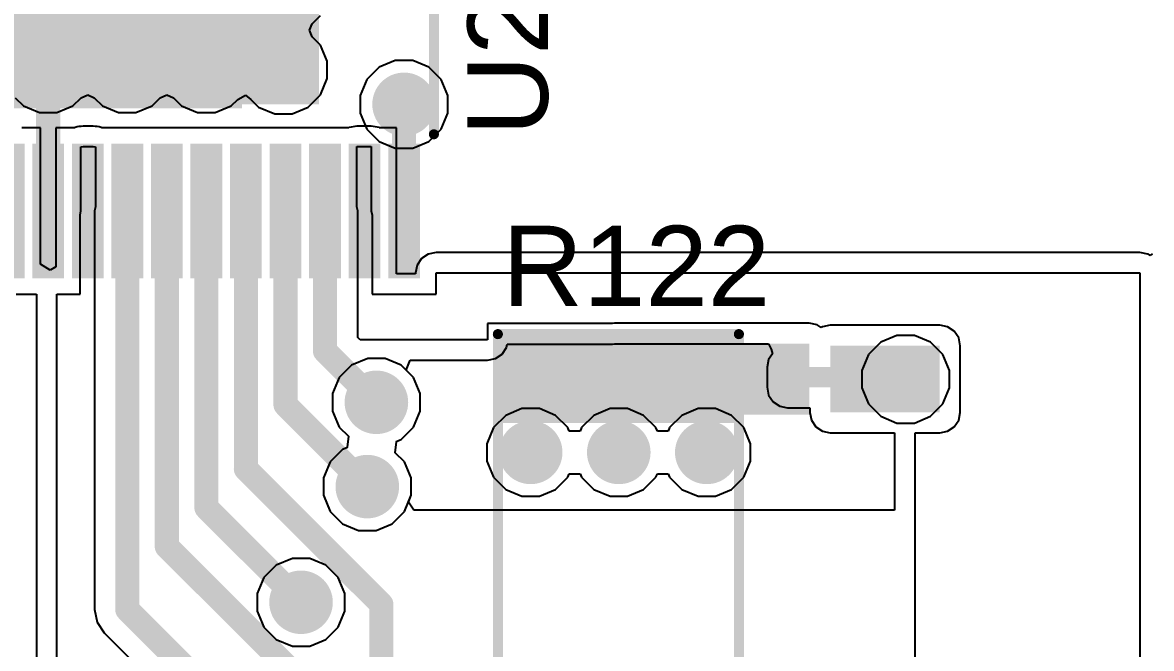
# Model space of a CAD drawing. Header units: millimetres. Extents: x 0 to 5423, y 0 to 5425.
# Drawn here: x 100.06 to 114.33, y 18.78 to 26.7 of the extents above; entities that cross this region are included whole.
import ezdxf

# ---------------------------------------------------------------- set-up
doc = ezdxf.new("R2010")
doc.units = ezdxf.units.MM
for name, color, linetype in [('BottomLayer', 5, 'Continuous'), ('BottomSolder', 6, 'Continuous'), ('TopLayer', 1, 'Continuous'), ('TopOverlay', 2, 'Continuous'), ('TopPaste', 8, 'Continuous'), ('TopSolder', 216, 'Continuous'), ('ViaHoleLayer', 16, 'Continuous')]:
    doc.layers.add(name, color=color, linetype=linetype)
doc.styles.add('Arial', font='', dxfattribs={"height": 0.2})
doc.styles.get('Arial').set_extended_font_data('Arial')

# ---------------------------------------------------------------- blocks, each defined once
blk = doc.blocks.new('N___T___P___54')
at = {"layer": 'TopLayer'}
for points in [[(-0.699, -0.318), (-0.699, 0.318), (-0.241, 0.318), (-0.241, -0.318)], [(0.241, -0.318), (0.241, 0.318), (0.699, 0.318), (0.699, -0.318)], [(-0.386, -0.127), (0.376, -0.127), (0.376, 0.127), (-0.386, 0.127)]]:
    blk.add_hatch(color=1, dxfattribs=at).paths.add_polyline_path(points)
at = {"layer": 'TopPaste'}
for points in [[(-0.699, -0.318), (-0.699, 0.318), (-0.241, 0.318), (-0.241, -0.318)], [(0.241, -0.318), (0.241, 0.318), (0.699, 0.318), (0.699, -0.318)]]:
    blk.add_hatch(color=8, dxfattribs=at).paths.add_polyline_path(points)
blk = doc.blocks.new('HTSSOP_38_EP_4_4___119')
at = {"layer": 'BottomLayer'}
h = blk.add_hatch(color=5, dxfattribs=at)
edge = h.paths.add_edge_path()
edge.add_arc((-1, 2), 0.3, 0, 360)
h = blk.add_hatch(color=5, dxfattribs=at)
edge = h.paths.add_edge_path()
edge.add_arc((0, 2), 0.3, 0, 360)
h = blk.add_hatch(color=5, dxfattribs=at)
edge = h.paths.add_edge_path()
edge.add_arc((1, 2), 0.3, 0, 360)
h = blk.add_hatch(color=5, dxfattribs=at)
edge = h.paths.add_edge_path()
edge.add_arc((-1, 1), 0.3, 0, 360)
h = blk.add_hatch(color=5, dxfattribs=at)
edge = h.paths.add_edge_path()
edge.add_arc((0, 1), 0.3, 0, 360)
h = blk.add_hatch(color=5, dxfattribs=at)
edge = h.paths.add_edge_path()
edge.add_arc((1, 1), 0.3, 0, 360)
h = blk.add_hatch(color=5, dxfattribs=at)
edge = h.paths.add_edge_path()
edge.add_arc((-1, 0), 0.3, 0, 360)
h = blk.add_hatch(color=5, dxfattribs=at)
edge = h.paths.add_edge_path()
edge.add_arc((0, 0), 0.3, 0, 360)
h = blk.add_hatch(color=5, dxfattribs=at)
edge = h.paths.add_edge_path()
edge.add_arc((1, 0), 0.3, 0, 360)
h = blk.add_hatch(color=5, dxfattribs=at)
edge = h.paths.add_edge_path()
edge.add_arc((-1, -1), 0.3, 0, 360)
h = blk.add_hatch(color=5, dxfattribs=at)
edge = h.paths.add_edge_path()
edge.add_arc((0, -1), 0.3, 0, 360)
h = blk.add_hatch(color=5, dxfattribs=at)
edge = h.paths.add_edge_path()
edge.add_arc((1, -1), 0.3, 0, 360)
h = blk.add_hatch(color=5, dxfattribs=at)
edge = h.paths.add_edge_path()
edge.add_arc((-1, -2), 0.3, 0, 360)
h = blk.add_hatch(color=5, dxfattribs=at)
edge = h.paths.add_edge_path()
edge.add_arc((0, -2), 0.3, 0, 360)
h = blk.add_hatch(color=5, dxfattribs=at)
edge = h.paths.add_edge_path()
edge.add_arc((1, -2), 0.3, 0, 360)
at = {"layer": 'BottomSolder'}
h = blk.add_hatch(color=6, dxfattribs=at)
edge = h.paths.add_edge_path()
edge.add_arc((-1, 2), 0.402, 0, 360)
h = blk.add_hatch(color=6, dxfattribs=at)
edge = h.paths.add_edge_path()
edge.add_arc((0, 2), 0.402, 0, 360)
h = blk.add_hatch(color=6, dxfattribs=at)
edge = h.paths.add_edge_path()
edge.add_arc((1, 2), 0.402, 0, 360)
h = blk.add_hatch(color=6, dxfattribs=at)
edge = h.paths.add_edge_path()
edge.add_arc((-1, 1), 0.402, 0, 360)
h = blk.add_hatch(color=6, dxfattribs=at)
edge = h.paths.add_edge_path()
edge.add_arc((0, 1), 0.402, 0, 360)
h = blk.add_hatch(color=6, dxfattribs=at)
edge = h.paths.add_edge_path()
edge.add_arc((1, 1), 0.402, 0, 360)
h = blk.add_hatch(color=6, dxfattribs=at)
edge = h.paths.add_edge_path()
edge.add_arc((-1, 0), 0.402, 0, 360)
h = blk.add_hatch(color=6, dxfattribs=at)
edge = h.paths.add_edge_path()
edge.add_arc((0, 0), 0.402, 0, 360)
h = blk.add_hatch(color=6, dxfattribs=at)
edge = h.paths.add_edge_path()
edge.add_arc((1, 0), 0.402, 0, 360)
h = blk.add_hatch(color=6, dxfattribs=at)
edge = h.paths.add_edge_path()
edge.add_arc((-1, -1), 0.402, 0, 360)
h = blk.add_hatch(color=6, dxfattribs=at)
edge = h.paths.add_edge_path()
edge.add_arc((0, -1), 0.402, 0, 360)
h = blk.add_hatch(color=6, dxfattribs=at)
edge = h.paths.add_edge_path()
edge.add_arc((1, -1), 0.402, 0, 360)
h = blk.add_hatch(color=6, dxfattribs=at)
edge = h.paths.add_edge_path()
edge.add_arc((-1, -2), 0.402, 0, 360)
h = blk.add_hatch(color=6, dxfattribs=at)
edge = h.paths.add_edge_path()
edge.add_arc((0, -2), 0.402, 0, 360)
h = blk.add_hatch(color=6, dxfattribs=at)
edge = h.paths.add_edge_path()
edge.add_arc((1, -2), 0.402, 0, 360)
at = {"layer": 'TopLayer'}
for points in [[(-2, 4.65), (-2, 4.35), (-3.6, 4.35), (-3.6, 4.65)], [(3.6, 4.65), (3.6, 4.35), (2, 4.35), (2, 4.65)], [(-2, 4.15), (-2, 3.85), (-3.6, 3.85), (-3.6, 4.15)], [(3.6, 4.15), (3.6, 3.85), (2, 3.85), (2, 4.15)], [(-2, 3.65), (-2, 3.35), (-3.6, 3.35), (-3.6, 3.65)], [(3.6, 3.65), (3.6, 3.35), (2, 3.35), (2, 3.65)], [(-2, 3.15), (-2, 2.85), (-3.6, 2.85), (-3.6, 3.15)], [(3.6, 3.15), (3.6, 2.85), (2, 2.85), (2, 3.15)], [(-2, 2.65), (-2, 2.35), (-3.6, 2.35), (-3.6, 2.65)], [(3.6, 2.65), (3.6, 2.35), (2, 2.35), (2, 2.65)], [(1.45, 2.4), (1.45, -2.4), (-1.45, -2.4), (-1.45, 2.4)], [(-2, 2.15), (-2, 1.85), (-3.6, 1.85), (-3.6, 2.15)], [(3.6, 2.15), (3.6, 1.85), (2, 1.85), (2, 2.15)], [(-2, 1.65), (-2, 1.35), (-3.6, 1.35), (-3.6, 1.65)], [(3.6, 1.65), (3.6, 1.35), (2, 1.35), (2, 1.65)], [(-2, 1.15), (-2, 0.85), (-3.6, 0.85), (-3.6, 1.15)], [(3.6, 1.15), (3.6, 0.85), (2, 0.85), (2, 1.15)], [(-2, 0.65), (-2, 0.35), (-3.6, 0.35), (-3.6, 0.65)], [(3.6, 0.65), (3.6, 0.35), (2, 0.35), (2, 0.65)], [(-2, 0.15), (-2, -0.15), (-3.6, -0.15), (-3.6, 0.15)], [(3.6, 0.15), (3.6, -0.15), (2, -0.15), (2, 0.15)], [(-2, -0.35), (-2, -0.65), (-3.6, -0.65), (-3.6, -0.35)], [(3.6, -0.35), (3.6, -0.65), (2, -0.65), (2, -0.35)], [(-2, -0.85), (-2, -1.15), (-3.6, -1.15), (-3.6, -0.85)], [(3.6, -0.85), (3.6, -1.15), (2, -1.15), (2, -0.85)], [(-2, -1.35), (-2, -1.65), (-3.6, -1.65), (-3.6, -1.35)], [(3.6, -1.35), (3.6, -1.65), (2, -1.65), (2, -1.35)], [(-2, -1.85), (-2, -2.15), (-3.6, -2.15), (-3.6, -1.85)], [(3.6, -1.85), (3.6, -2.15), (2, -2.15), (2, -1.85)], [(-2, -2.35), (-2, -2.65), (-3.6, -2.65), (-3.6, -2.35)], [(3.6, -2.35), (3.6, -2.65), (2, -2.65), (2, -2.35)], [(-2, -2.85), (-2, -3.15), (-3.6, -3.15), (-3.6, -2.85)], [(3.6, -2.85), (3.6, -3.15), (2, -3.15), (2, -2.85)], [(-2, -3.35), (-2, -3.65), (-3.6, -3.65), (-3.6, -3.35)], [(3.6, -3.35), (3.6, -3.65), (2, -3.65), (2, -3.35)], [(-2, -3.85), (-2, -4.15), (-3.6, -4.15), (-3.6, -3.85)], [(3.6, -3.85), (3.6, -4.15), (2, -4.15), (2, -3.85)], [(-2, -4.35), (-2, -4.65), (-3.6, -4.65), (-3.6, -4.35)], [(3.6, -4.35), (3.6, -4.65), (2, -4.65), (2, -4.35)]]:
    blk.add_hatch(color=1, dxfattribs=at).paths.add_polyline_path(points)
h = blk.add_hatch(color=1, dxfattribs=at)
edge = h.paths.add_edge_path()
edge.add_arc((-1, 2), 0.3, 0, 360)
h = blk.add_hatch(color=1, dxfattribs=at)
edge = h.paths.add_edge_path()
edge.add_arc((0, 2), 0.3, 0, 360)
h = blk.add_hatch(color=1, dxfattribs=at)
edge = h.paths.add_edge_path()
edge.add_arc((1, 2), 0.3, 0, 360)
h = blk.add_hatch(color=1, dxfattribs=at)
edge = h.paths.add_edge_path()
edge.add_arc((-1, 1), 0.3, 0, 360)
h = blk.add_hatch(color=1, dxfattribs=at)
edge = h.paths.add_edge_path()
edge.add_arc((0, 1), 0.3, 0, 360)
h = blk.add_hatch(color=1, dxfattribs=at)
edge = h.paths.add_edge_path()
edge.add_arc((1, 1), 0.3, 0, 360)
h = blk.add_hatch(color=1, dxfattribs=at)
edge = h.paths.add_edge_path()
edge.add_arc((-1, 0), 0.3, 0, 360)
h = blk.add_hatch(color=1, dxfattribs=at)
edge = h.paths.add_edge_path()
edge.add_arc((0, 0), 0.3, 0, 360)
h = blk.add_hatch(color=1, dxfattribs=at)
edge = h.paths.add_edge_path()
edge.add_arc((1, 0), 0.3, 0, 360)
h = blk.add_hatch(color=1, dxfattribs=at)
edge = h.paths.add_edge_path()
edge.add_arc((-1, -1), 0.3, 0, 360)
h = blk.add_hatch(color=1, dxfattribs=at)
edge = h.paths.add_edge_path()
edge.add_arc((0, -1), 0.3, 0, 360)
h = blk.add_hatch(color=1, dxfattribs=at)
edge = h.paths.add_edge_path()
edge.add_arc((1, -1), 0.3, 0, 360)
h = blk.add_hatch(color=1, dxfattribs=at)
edge = h.paths.add_edge_path()
edge.add_arc((-1, -2), 0.3, 0, 360)
h = blk.add_hatch(color=1, dxfattribs=at)
edge = h.paths.add_edge_path()
edge.add_arc((0, -2), 0.3, 0, 360)
h = blk.add_hatch(color=1, dxfattribs=at)
edge = h.paths.add_edge_path()
edge.add_arc((1, -2), 0.3, 0, 360)
at = {"layer": 'TopPaste'}
for points in [[(-2, 4.65), (-2, 4.35), (-3.6, 4.35), (-3.6, 4.65)], [(3.6, 4.65), (3.6, 4.35), (2, 4.35), (2, 4.65)], [(-2, 4.15), (-2, 3.85), (-3.6, 3.85), (-3.6, 4.15)], [(3.6, 4.15), (3.6, 3.85), (2, 3.85), (2, 4.15)], [(-2, 3.65), (-2, 3.35), (-3.6, 3.35), (-3.6, 3.65)], [(3.6, 3.65), (3.6, 3.35), (2, 3.35), (2, 3.65)], [(-2, 3.15), (-2, 2.85), (-3.6, 2.85), (-3.6, 3.15)], [(3.6, 3.15), (3.6, 2.85), (2, 2.85), (2, 3.15)], [(-2, 2.65), (-2, 2.35), (-3.6, 2.35), (-3.6, 2.65)], [(3.6, 2.65), (3.6, 2.35), (2, 2.35), (2, 2.65)], [(1.45, 2.4), (1.45, -2.4), (-1.45, -2.4), (-1.45, 2.4)], [(-2, 2.15), (-2, 1.85), (-3.6, 1.85), (-3.6, 2.15)], [(3.6, 2.15), (3.6, 1.85), (2, 1.85), (2, 2.15)], [(-2, 1.65), (-2, 1.35), (-3.6, 1.35), (-3.6, 1.65)], [(3.6, 1.65), (3.6, 1.35), (2, 1.35), (2, 1.65)], [(-2, 1.15), (-2, 0.85), (-3.6, 0.85), (-3.6, 1.15)], [(3.6, 1.15), (3.6, 0.85), (2, 0.85), (2, 1.15)], [(-2, 0.65), (-2, 0.35), (-3.6, 0.35), (-3.6, 0.65)], [(3.6, 0.65), (3.6, 0.35), (2, 0.35), (2, 0.65)], [(-2, 0.15), (-2, -0.15), (-3.6, -0.15), (-3.6, 0.15)], [(3.6, 0.15), (3.6, -0.15), (2, -0.15), (2, 0.15)], [(-2, -0.35), (-2, -0.65), (-3.6, -0.65), (-3.6, -0.35)], [(3.6, -0.35), (3.6, -0.65), (2, -0.65), (2, -0.35)], [(-2, -0.85), (-2, -1.15), (-3.6, -1.15), (-3.6, -0.85)], [(3.6, -0.85), (3.6, -1.15), (2, -1.15), (2, -0.85)], [(-2, -1.35), (-2, -1.65), (-3.6, -1.65), (-3.6, -1.35)], [(3.6, -1.35), (3.6, -1.65), (2, -1.65), (2, -1.35)], [(-2, -1.85), (-2, -2.15), (-3.6, -2.15), (-3.6, -1.85)], [(3.6, -1.85), (3.6, -2.15), (2, -2.15), (2, -1.85)], [(-2, -2.35), (-2, -2.65), (-3.6, -2.65), (-3.6, -2.35)], [(3.6, -2.35), (3.6, -2.65), (2, -2.65), (2, -2.35)], [(-2, -2.85), (-2, -3.15), (-3.6, -3.15), (-3.6, -2.85)], [(3.6, -2.85), (3.6, -3.15), (2, -3.15), (2, -2.85)], [(-2, -3.35), (-2, -3.65), (-3.6, -3.65), (-3.6, -3.35)], [(3.6, -3.35), (3.6, -3.65), (2, -3.65), (2, -3.35)], [(-2, -3.85), (-2, -4.15), (-3.6, -4.15), (-3.6, -3.85)], [(3.6, -3.85), (3.6, -4.15), (2, -4.15), (2, -3.85)], [(-2, -4.35), (-2, -4.65), (-3.6, -4.65), (-3.6, -4.35)], [(3.6, -4.35), (3.6, -4.65), (2, -4.65), (2, -4.35)]]:
    blk.add_hatch(color=8, dxfattribs=at).paths.add_polyline_path(points)
at = {"layer": 'TopSolder'}
for points in [[(-1.949, 4.701), (-1.949, 4.299), (-3.651, 4.299), (-3.651, 4.701)], [(3.651, 4.701), (3.651, 4.299), (1.949, 4.299), (1.949, 4.701)], [(-1.949, 4.201), (-1.949, 3.799), (-3.651, 3.799), (-3.651, 4.201)], [(3.651, 4.201), (3.651, 3.799), (1.949, 3.799), (1.949, 4.201)], [(-1.949, 3.701), (-1.949, 3.299), (-3.651, 3.299), (-3.651, 3.701)], [(3.651, 3.701), (3.651, 3.299), (1.949, 3.299), (1.949, 3.701)], [(-1.949, 3.201), (-1.949, 2.799), (-3.651, 2.799), (-3.651, 3.201)], [(3.651, 3.201), (3.651, 2.799), (1.949, 2.799), (1.949, 3.201)], [(-1.949, 2.701), (-1.949, 2.299), (-3.651, 2.299), (-3.651, 2.701)], [(3.651, 2.701), (3.651, 2.299), (1.949, 2.299), (1.949, 2.701)], [(1.501, 2.451), (1.501, -2.451), (-1.501, -2.451), (-1.501, 2.451)], [(-1.949, 2.201), (-1.949, 1.799), (-3.651, 1.799), (-3.651, 2.201)], [(3.651, 2.201), (3.651, 1.799), (1.949, 1.799), (1.949, 2.201)], [(-1.949, 1.701), (-1.949, 1.299), (-3.651, 1.299), (-3.651, 1.701)], [(3.651, 1.701), (3.651, 1.299), (1.949, 1.299), (1.949, 1.701)], [(-1.949, 1.201), (-1.949, 0.799), (-3.651, 0.799), (-3.651, 1.201)], [(3.651, 1.201), (3.651, 0.799), (1.949, 0.799), (1.949, 1.201)], [(-1.949, 0.701), (-1.949, 0.299), (-3.651, 0.299), (-3.651, 0.701)], [(3.651, 0.701), (3.651, 0.299), (1.949, 0.299), (1.949, 0.701)], [(-1.949, 0.201), (-1.949, -0.201), (-3.651, -0.201), (-3.651, 0.201)], [(3.651, 0.201), (3.651, -0.201), (1.949, -0.201), (1.949, 0.201)], [(-1.949, -0.299), (-1.949, -0.701), (-3.651, -0.701), (-3.651, -0.299)], [(3.651, -0.299), (3.651, -0.701), (1.949, -0.701), (1.949, -0.299)], [(-1.949, -0.799), (-1.949, -1.201), (-3.651, -1.201), (-3.651, -0.799)], [(3.651, -0.799), (3.651, -1.201), (1.949, -1.201), (1.949, -0.799)], [(-1.949, -1.299), (-1.949, -1.701), (-3.651, -1.701), (-3.651, -1.299)], [(3.651, -1.299), (3.651, -1.701), (1.949, -1.701), (1.949, -1.299)], [(-1.949, -1.799), (-1.949, -2.201), (-3.651, -2.201), (-3.651, -1.799)], [(3.651, -1.799), (3.651, -2.201), (1.949, -2.201), (1.949, -1.799)], [(-1.949, -2.299), (-1.949, -2.701), (-3.651, -2.701), (-3.651, -2.299)], [(3.651, -2.299), (3.651, -2.701), (1.949, -2.701), (1.949, -2.299)], [(-1.949, -2.799), (-1.949, -3.201), (-3.651, -3.201), (-3.651, -2.799)], [(3.651, -2.799), (3.651, -3.201), (1.949, -3.201), (1.949, -2.799)], [(-1.949, -3.299), (-1.949, -3.701), (-3.651, -3.701), (-3.651, -3.299)], [(3.651, -3.299), (3.651, -3.701), (1.949, -3.701), (1.949, -3.299)], [(-1.949, -3.799), (-1.949, -4.201), (-3.651, -4.201), (-3.651, -3.799)], [(3.651, -3.799), (3.651, -4.201), (1.949, -4.201), (1.949, -3.799)], [(-1.949, -4.299), (-1.949, -4.701), (-3.651, -4.701), (-3.651, -4.299)], [(3.651, -4.299), (3.651, -4.701), (1.949, -4.701), (1.949, -4.299)]]:
    blk.add_hatch(color=216, dxfattribs=at).paths.add_polyline_path(points)
h = blk.add_hatch(color=216, dxfattribs=at)
edge = h.paths.add_edge_path()
edge.add_arc((-1, 2), 0.402, 0, 360)
h = blk.add_hatch(color=216, dxfattribs=at)
edge = h.paths.add_edge_path()
edge.add_arc((0, 2), 0.402, 0, 360)
h = blk.add_hatch(color=216, dxfattribs=at)
edge = h.paths.add_edge_path()
edge.add_arc((1, 2), 0.402, 0, 360)
h = blk.add_hatch(color=216, dxfattribs=at)
edge = h.paths.add_edge_path()
edge.add_arc((-1, 1), 0.402, 0, 360)
h = blk.add_hatch(color=216, dxfattribs=at)
edge = h.paths.add_edge_path()
edge.add_arc((0, 1), 0.402, 0, 360)
h = blk.add_hatch(color=216, dxfattribs=at)
edge = h.paths.add_edge_path()
edge.add_arc((1, 1), 0.402, 0, 360)
h = blk.add_hatch(color=216, dxfattribs=at)
edge = h.paths.add_edge_path()
edge.add_arc((-1, 0), 0.402, 0, 360)
h = blk.add_hatch(color=216, dxfattribs=at)
edge = h.paths.add_edge_path()
edge.add_arc((0, 0), 0.402, 0, 360)
h = blk.add_hatch(color=216, dxfattribs=at)
edge = h.paths.add_edge_path()
edge.add_arc((1, 0), 0.402, 0, 360)
h = blk.add_hatch(color=216, dxfattribs=at)
edge = h.paths.add_edge_path()
edge.add_arc((-1, -1), 0.402, 0, 360)
h = blk.add_hatch(color=216, dxfattribs=at)
edge = h.paths.add_edge_path()
edge.add_arc((0, -1), 0.402, 0, 360)
h = blk.add_hatch(color=216, dxfattribs=at)
edge = h.paths.add_edge_path()
edge.add_arc((1, -1), 0.402, 0, 360)
h = blk.add_hatch(color=216, dxfattribs=at)
edge = h.paths.add_edge_path()
edge.add_arc((-1, -2), 0.402, 0, 360)
h = blk.add_hatch(color=216, dxfattribs=at)
edge = h.paths.add_edge_path()
edge.add_arc((0, -2), 0.402, 0, 360)
h = blk.add_hatch(color=216, dxfattribs=at)
edge = h.paths.add_edge_path()
edge.add_arc((1, -2), 0.402, 0, 360)
at = {"layer": 'ViaHoleLayer'}
h = blk.add_hatch(color=16, dxfattribs=at)
edge = h.paths.add_edge_path()
edge.add_arc((-1, 2), 0.15, 0, 360)
h = blk.add_hatch(color=16, dxfattribs=at)
edge = h.paths.add_edge_path()
edge.add_arc((0, 2), 0.15, 0, 360)
h = blk.add_hatch(color=16, dxfattribs=at)
edge = h.paths.add_edge_path()
edge.add_arc((1, 2), 0.15, 0, 360)
h = blk.add_hatch(color=16, dxfattribs=at)
edge = h.paths.add_edge_path()
edge.add_arc((-1, 1), 0.15, 0, 360)
h = blk.add_hatch(color=16, dxfattribs=at)
edge = h.paths.add_edge_path()
edge.add_arc((0, 1), 0.15, 0, 360)
h = blk.add_hatch(color=16, dxfattribs=at)
edge = h.paths.add_edge_path()
edge.add_arc((1, 1), 0.15, 0, 360)
h = blk.add_hatch(color=16, dxfattribs=at)
edge = h.paths.add_edge_path()
edge.add_arc((-1, 0), 0.15, 0, 360)
h = blk.add_hatch(color=16, dxfattribs=at)
edge = h.paths.add_edge_path()
edge.add_arc((0, 0), 0.15, 0, 360)
h = blk.add_hatch(color=16, dxfattribs=at)
edge = h.paths.add_edge_path()
edge.add_arc((1, 0), 0.15, 0, 360)
h = blk.add_hatch(color=16, dxfattribs=at)
edge = h.paths.add_edge_path()
edge.add_arc((-1, -1), 0.15, 0, 360)
h = blk.add_hatch(color=16, dxfattribs=at)
edge = h.paths.add_edge_path()
edge.add_arc((0, -1), 0.15, 0, 360)
h = blk.add_hatch(color=16, dxfattribs=at)
edge = h.paths.add_edge_path()
edge.add_arc((1, -1), 0.15, 0, 360)
h = blk.add_hatch(color=16, dxfattribs=at)
edge = h.paths.add_edge_path()
edge.add_arc((-1, -2), 0.15, 0, 360)
h = blk.add_hatch(color=16, dxfattribs=at)
edge = h.paths.add_edge_path()
edge.add_arc((0, -2), 0.15, 0, 360)
h = blk.add_hatch(color=16, dxfattribs=at)
edge = h.paths.add_edge_path()
edge.add_arc((1, -2), 0.15, 0, 360)
at = {"layer": 'TopOverlay', "const_width": 0.127}
for points in [[(1.829, 4.877), (-1.854, 4.877)], [(-3.851, 4.389), (-3.851, 4.643)], [(-3.724, 4.516), (-3.851, 4.643)], [(-3.851, 4.389), (-3.724, 4.516)], [(1.829, -4.877), (-1.854, -4.877)]]:
    blk.add_lwpolyline(points, dxfattribs=at)
at = {"layer": 'TopOverlay', "const_width": 0.0635}
for points in [[(-1.886, 4.877, 1), (-1.822, 4.877, 1)], [(1.797, 4.877, 1), (1.861, 4.877, 1)], [(-3.883, 4.643, 1), (-3.82, 4.643, 1)], [(-3.883, 4.643, 1), (-3.82, 4.643, 1)], [(-3.756, 4.516, 1), (-3.693, 4.516, 1)], [(-3.756, 4.516, 1), (-3.693, 4.516, 1)], [(-3.883, 4.389, 1), (-3.82, 4.389, 1)], [(-3.883, 4.389, 1), (-3.82, 4.389, 1)], [(-1.886, -4.877, 1), (-1.822, -4.877, 1)], [(1.797, -4.877, 1), (1.861, -4.877, 1)]]:
    blk.add_lwpolyline(points, format="xyb", close=True, dxfattribs=at)
blk = doc.blocks.new('RES_2010_182')
at = {"layer": 'TopLayer'}
for points in [[(-2.8, 1.4), (-1.9, 1.4), (-1.9, -1.4), (-2.8, -1.4)], [(1.9, 1.4), (2.8, 1.4), (2.8, -1.4), (1.9, -1.4)]]:
    blk.add_hatch(color=1, dxfattribs=at).paths.add_polyline_path(points)
at = {"layer": 'TopPaste'}
for points in [[(-2.8, 1.4), (-1.9, 1.4), (-1.9, -1.4), (-2.8, -1.4)], [(1.9, 1.4), (2.8, 1.4), (2.8, -1.4), (1.9, -1.4)]]:
    blk.add_hatch(color=8, dxfattribs=at).paths.add_polyline_path(points)
at = {"layer": 'TopSolder'}
for points in [[(-2.902, 1.502), (-1.798, 1.502), (-1.798, -1.502), (-2.902, -1.502)], [(1.798, 1.502), (2.902, 1.502), (2.902, -1.502), (1.798, -1.502)]]:
    blk.add_hatch(color=216, dxfattribs=at).paths.add_polyline_path(points)
at = {"layer": 'TopOverlay', "const_width": 0.127}
for points in [[(2.921, 1.524), (-2.921, 1.524)], [(-2.921, -1.524), (-2.921, 1.524)], [(2.921, -1.524), (2.921, 1.524)], [(2.921, -1.524), (-2.921, -1.524)]]:
    blk.add_lwpolyline(points, dxfattribs=at)
at = {"layer": 'TopOverlay', "const_width": 0.0635}
for points in [[(-2.953, 1.524, 1), (-2.889, 1.524, 1)], [(-2.953, 1.524, 1), (-2.889, 1.524, 1)], [(2.889, 1.524, 1), (2.953, 1.524, 1)], [(2.889, 1.524, 1), (2.953, 1.524, 1)], [(-2.953, -1.524, 1), (-2.889, -1.524, 1)], [(-2.953, -1.524, 1), (-2.889, -1.524, 1)], [(2.889, -1.524, 1), (2.953, -1.524, 1)], [(2.889, -1.524, 1), (2.953, -1.524, 1)]]:
    blk.add_lwpolyline(points, format="xyb", close=True, dxfattribs=at)

msp = doc.modelspace()

# ---------------------------------------------------------------- hatches: boundary and pattern name
at = {"layer": 'BottomLayer'}
h = msp.add_hatch(color=5, dxfattribs=at)
edge = h.paths.add_edge_path()
edge.add_arc((103.358, 26.102), 0.3, 0, 360)
h = msp.add_hatch(color=5, dxfattribs=at)
edge = h.paths.add_edge_path()
edge.add_arc((104.884, 25.667), 0.3, 0, 360)
h = msp.add_hatch(color=5, dxfattribs=at)
edge = h.paths.add_edge_path()
edge.add_arc((111.227, 22.187), 0.3, 0, 360)
h = msp.add_hatch(color=5, dxfattribs=at)
edge = h.paths.add_edge_path()
edge.add_arc((104.534, 21.895), 0.3, 0, 360)
h = msp.add_hatch(color=5, dxfattribs=at)
edge = h.paths.add_edge_path()
edge.add_arc((106.485, 21.261), 0.3, 0, 360)
h = msp.add_hatch(color=5, dxfattribs=at)
edge = h.paths.add_edge_path()
edge.add_arc((107.599, 21.261), 0.3, 0, 360)
h = msp.add_hatch(color=5, dxfattribs=at)
edge = h.paths.add_edge_path()
edge.add_arc((108.712, 21.261), 0.3, 0, 360)
h = msp.add_hatch(color=5, dxfattribs=at)
edge = h.paths.add_edge_path()
edge.add_arc((104.419, 20.828), 0.3, 0, 360)
h = msp.add_hatch(color=5, dxfattribs=at)
edge = h.paths.add_edge_path()
edge.add_arc((103.581, 19.364), 0.3, 0, 360)
at = {"layer": 'BottomSolder'}
h = msp.add_hatch(color=6, dxfattribs=at)
edge = h.paths.add_edge_path()
edge.add_arc((103.358, 26.102), 0.402, 0, 360)
h = msp.add_hatch(color=6, dxfattribs=at)
edge = h.paths.add_edge_path()
edge.add_arc((104.884, 25.667), 0.402, 0, 360)
h = msp.add_hatch(color=6, dxfattribs=at)
edge = h.paths.add_edge_path()
edge.add_arc((111.227, 22.187), 0.402, 0, 360)
h = msp.add_hatch(color=6, dxfattribs=at)
edge = h.paths.add_edge_path()
edge.add_arc((104.534, 21.895), 0.402, 0, 360)
h = msp.add_hatch(color=6, dxfattribs=at)
edge = h.paths.add_edge_path()
edge.add_arc((106.485, 21.261), 0.402, 0, 360)
h = msp.add_hatch(color=6, dxfattribs=at)
edge = h.paths.add_edge_path()
edge.add_arc((107.599, 21.261), 0.402, 0, 360)
h = msp.add_hatch(color=6, dxfattribs=at)
edge = h.paths.add_edge_path()
edge.add_arc((108.712, 21.261), 0.402, 0, 360)
h = msp.add_hatch(color=6, dxfattribs=at)
edge = h.paths.add_edge_path()
edge.add_arc((104.419, 20.828), 0.402, 0, 360)
h = msp.add_hatch(color=6, dxfattribs=at)
edge = h.paths.add_edge_path()
edge.add_arc((103.581, 19.364), 0.402, 0, 360)
at = {"layer": 'TopLayer'}
for points in [[(102.384, 25.667), (103.81, 25.667), (103.81, 28.567), (102.384, 28.567)], [(110.007, 22.637), (107.544, 22.637), (107.544, 21.737), (110.007, 21.737)], [(110.274, 21.768), (111.658, 21.768), (111.658, 22.612), (110.274, 22.612)]]:
    msp.add_hatch(color=1, dxfattribs=at).paths.add_polyline_path(points)
h = msp.add_hatch(color=1, dxfattribs=at)
edge = h.paths.add_edge_path()
edge.add_arc((103.358, 26.102), 0.3, 0, 360)
h = msp.add_hatch(color=1, dxfattribs=at)
edge = h.paths.add_edge_path()
edge.add_arc((104.884, 25.667), 0.3, 0, 360)
h = msp.add_hatch(color=1, dxfattribs=at)
edge = h.paths.add_edge_path()
edge.add_arc((111.227, 22.187), 0.3, 0, 360)
h = msp.add_hatch(color=1, dxfattribs=at)
edge = h.paths.add_edge_path()
edge.add_arc((104.534, 21.895), 0.3, 0, 360)
h = msp.add_hatch(color=1, dxfattribs=at)
edge = h.paths.add_edge_path()
edge.add_arc((106.485, 21.261), 0.3, 0, 360)
h = msp.add_hatch(color=1, dxfattribs=at)
edge = h.paths.add_edge_path()
edge.add_arc((107.599, 21.261), 0.3, 0, 360)
h = msp.add_hatch(color=1, dxfattribs=at)
edge = h.paths.add_edge_path()
edge.add_arc((108.712, 21.261), 0.3, 0, 360)
h = msp.add_hatch(color=1, dxfattribs=at)
edge = h.paths.add_edge_path()
edge.add_arc((104.419, 20.828), 0.3, 0, 360)
h = msp.add_hatch(color=1, dxfattribs=at)
edge = h.paths.add_edge_path()
edge.add_arc((103.581, 19.364), 0.3, 0, 360)
at = {"layer": 'TopSolder'}
h = msp.add_hatch(color=216, dxfattribs=at)
edge = h.paths.add_edge_path()
edge.add_arc((103.358, 26.102), 0.402, 0, 360)
h = msp.add_hatch(color=216, dxfattribs=at)
edge = h.paths.add_edge_path()
edge.add_arc((104.884, 25.667), 0.402, 0, 360)
h = msp.add_hatch(color=216, dxfattribs=at)
edge = h.paths.add_edge_path()
edge.add_arc((111.227, 22.187), 0.402, 0, 360)
h = msp.add_hatch(color=216, dxfattribs=at)
edge = h.paths.add_edge_path()
edge.add_arc((104.534, 21.895), 0.402, 0, 360)
h = msp.add_hatch(color=216, dxfattribs=at)
edge = h.paths.add_edge_path()
edge.add_arc((106.485, 21.261), 0.402, 0, 360)
h = msp.add_hatch(color=216, dxfattribs=at)
edge = h.paths.add_edge_path()
edge.add_arc((107.599, 21.261), 0.402, 0, 360)
h = msp.add_hatch(color=216, dxfattribs=at)
edge = h.paths.add_edge_path()
edge.add_arc((108.712, 21.261), 0.402, 0, 360)
h = msp.add_hatch(color=216, dxfattribs=at)
edge = h.paths.add_edge_path()
edge.add_arc((104.419, 20.828), 0.402, 0, 360)
h = msp.add_hatch(color=216, dxfattribs=at)
edge = h.paths.add_edge_path()
edge.add_arc((103.581, 19.364), 0.402, 0, 360)
at = {"layer": 'ViaHoleLayer'}
h = msp.add_hatch(color=16, dxfattribs=at)
edge = h.paths.add_edge_path()
edge.add_arc((103.358, 26.102), 0.15, 0, 360)
h = msp.add_hatch(color=16, dxfattribs=at)
edge = h.paths.add_edge_path()
edge.add_arc((104.884, 25.667), 0.15, 0, 360)
h = msp.add_hatch(color=16, dxfattribs=at)
edge = h.paths.add_edge_path()
edge.add_arc((111.227, 22.187), 0.15, 0, 360)
h = msp.add_hatch(color=16, dxfattribs=at)
edge = h.paths.add_edge_path()
edge.add_arc((104.534, 21.895), 0.15, 0, 360)
h = msp.add_hatch(color=16, dxfattribs=at)
edge = h.paths.add_edge_path()
edge.add_arc((106.485, 21.261), 0.15, 0, 360)
h = msp.add_hatch(color=16, dxfattribs=at)
edge = h.paths.add_edge_path()
edge.add_arc((107.599, 21.261), 0.15, 0, 360)
h = msp.add_hatch(color=16, dxfattribs=at)
edge = h.paths.add_edge_path()
edge.add_arc((108.712, 21.261), 0.15, 0, 360)
h = msp.add_hatch(color=16, dxfattribs=at)
edge = h.paths.add_edge_path()
edge.add_arc((104.419, 20.828), 0.15, 0, 360)
h = msp.add_hatch(color=16, dxfattribs=at)
edge = h.paths.add_edge_path()
edge.add_arc((103.581, 19.364), 0.15, 0, 360)

# ---------------------------------------------------------------- linework, layer by layer
at = {"layer": 'BottomLayer'}
for p, q in [((103.723, 26.687), (103.828, 26.792)), ((103.686, 26.604), (103.723, 26.687)), ((103.723, 26.521), (103.686, 26.604)), ((103.828, 26.416), (103.723, 26.521)), ((103.912, 26.212), (103.828, 26.416)), ((103.912, 25.992), (103.912, 26.212)), ((104.57, 26.136), (104.414, 25.98)), ((104.773, 26.221), (104.57, 26.136)), ((104.994, 26.221), (104.773, 26.221)), ((105.197, 26.136), (104.994, 26.221)), ((105.353, 25.98), (105.197, 26.136)), ((103.828, 25.788), (103.912, 25.992)), ((104.414, 25.98), (104.33, 25.777)), ((105.438, 25.777), (105.353, 25.98)), ((99.967, 25.75), (100.07, 25.647)), ((100.697, 25.647), (100.801, 25.75)), ((100.801, 25.75), (100.884, 25.789)), ((100.884, 25.789), (100.967, 25.75)), ((100.967, 25.75), (101.07, 25.647)), ((101.697, 25.647), (101.801, 25.75)), ((101.801, 25.75), (101.884, 25.789)), ((101.884, 25.789), (101.967, 25.75)), ((101.967, 25.75), (102.07, 25.647)), ((102.697, 25.647), (102.781, 25.73)), ((102.781, 25.73), (102.879, 25.783)), ((102.879, 25.783), (102.947, 25.73)), ((102.947, 25.73), (103.045, 25.633)), ((103.672, 25.633), (103.828, 25.788)), ((104.33, 25.777), (104.33, 25.556)), ((105.438, 25.556), (105.438, 25.777)), ((100.07, 25.647), (100.273, 25.563)), ((100.273, 25.563), (100.494, 25.563)), ((100.494, 25.563), (100.697, 25.647)), ((101.07, 25.647), (101.273, 25.563)), ((101.273, 25.563), (101.494, 25.563)), ((101.494, 25.563), (101.697, 25.647)), ((102.07, 25.647), (102.273, 25.563)), ((102.273, 25.563), (102.494, 25.563)), ((102.494, 25.563), (102.697, 25.647)), ((103.045, 25.633), (103.248, 25.548)), ((103.469, 25.548), (103.672, 25.633)), ((104.33, 25.556), (104.414, 25.353)), ((105.353, 25.353), (105.438, 25.556)), ((103.248, 25.548), (103.469, 25.548)), ((104.414, 25.353), (104.57, 25.197)), ((105.197, 25.197), (105.353, 25.353)), ((104.57, 25.197), (104.773, 25.113)), ((104.994, 25.113), (105.197, 25.197)), ((104.773, 25.113), (104.994, 25.113)), ((111.116, 22.741), (110.913, 22.657)), ((111.337, 22.741), (111.116, 22.741)), ((111.54, 22.657), (111.337, 22.741)), ((110.913, 22.657), (110.757, 22.501)), ((111.696, 22.501), (111.54, 22.657)), ((104.424, 22.449), (104.22, 22.365)), ((104.644, 22.449), (104.424, 22.449)), ((104.848, 22.365), (104.644, 22.449)), ((110.757, 22.501), (110.673, 22.298)), ((111.781, 22.298), (111.696, 22.501)), ((104.22, 22.365), (104.064, 22.209)), ((105.003, 22.209), (104.848, 22.365)), ((110.673, 22.298), (110.673, 22.077)), ((111.781, 22.077), (111.781, 22.298)), ((104.064, 22.209), (103.98, 22.006)), ((105.088, 22.006), (105.003, 22.209)), ((103.98, 22.006), (103.98, 21.785)), ((105.088, 21.785), (105.088, 22.006)), ((110.673, 22.077), (110.757, 21.874)), ((111.696, 21.874), (111.781, 22.077)), ((110.757, 21.874), (110.913, 21.718)), ((111.54, 21.718), (111.696, 21.874)), ((103.98, 21.785), (104.064, 21.581)), ((105.003, 21.581), (105.088, 21.785)), ((106.172, 21.73), (106.016, 21.575)), ((106.375, 21.815), (106.172, 21.73)), ((106.596, 21.815), (106.375, 21.815)), ((106.799, 21.73), (106.596, 21.815)), ((106.955, 21.575), (106.799, 21.73)), ((107.285, 21.73), (107.129, 21.575)), ((107.489, 21.815), (107.285, 21.73)), ((107.709, 21.815), (107.489, 21.815)), ((107.913, 21.73), (107.709, 21.815)), ((108.068, 21.575), (107.913, 21.73)), ((108.398, 21.73), (108.242, 21.575)), ((108.602, 21.815), (108.398, 21.73)), ((108.822, 21.815), (108.602, 21.815)), ((109.026, 21.73), (108.822, 21.815)), ((109.182, 21.575), (109.026, 21.73)), ((110.913, 21.718), (111.116, 21.633)), ((111.337, 21.633), (111.54, 21.718)), ((104.064, 21.581), (104.18, 21.466)), ((104.848, 21.426), (105.003, 21.581)), ((106.016, 21.575), (105.931, 21.371)), ((106.973, 21.531), (106.955, 21.575)), ((107.129, 21.575), (107.111, 21.531)), ((108.087, 21.531), (108.068, 21.575)), ((108.242, 21.575), (108.224, 21.531)), ((109.266, 21.371), (109.182, 21.575)), ((111.116, 21.633), (111.337, 21.633)), ((104.18, 21.466), (104.165, 21.329)), ((104.794, 21.403), (104.848, 21.426)), ((107.111, 21.531), (106.973, 21.531)), ((108.224, 21.531), (108.087, 21.531)), ((104.106, 21.298), (103.95, 21.142)), ((104.16, 21.32), (104.106, 21.298)), ((104.165, 21.329), (104.16, 21.32)), ((104.773, 21.257), (104.788, 21.394)), ((104.788, 21.394), (104.794, 21.403)), ((105.931, 21.371), (105.931, 21.151)), ((109.266, 21.151), (109.266, 21.371)), ((103.95, 21.142), (103.865, 20.938)), ((104.889, 21.142), (104.773, 21.257)), ((104.973, 20.938), (104.889, 21.142)), ((105.931, 21.151), (106.016, 20.947)), ((109.182, 20.947), (109.266, 21.151)), ((106.955, 20.947), (106.973, 20.991)), ((106.973, 20.991), (107.111, 20.991)), ((107.111, 20.991), (107.129, 20.947)), ((108.068, 20.947), (108.087, 20.991)), ((108.087, 20.991), (108.224, 20.991)), ((108.224, 20.991), (108.242, 20.947)), ((103.865, 20.938), (103.865, 20.718)), ((104.973, 20.718), (104.973, 20.938)), ((106.016, 20.947), (106.172, 20.791)), ((106.799, 20.791), (106.955, 20.947)), ((107.129, 20.947), (107.285, 20.791)), ((107.913, 20.791), (108.068, 20.947)), ((108.242, 20.947), (108.398, 20.791)), ((109.026, 20.791), (109.182, 20.947)), ((103.865, 20.718), (103.95, 20.514)), ((104.889, 20.514), (104.973, 20.718)), ((106.172, 20.791), (106.375, 20.707)), ((106.375, 20.707), (106.596, 20.707)), ((106.596, 20.707), (106.799, 20.791)), ((107.285, 20.791), (107.489, 20.707)), ((107.489, 20.707), (107.709, 20.707)), ((107.709, 20.707), (107.913, 20.791)), ((108.398, 20.791), (108.602, 20.707)), ((108.602, 20.707), (108.822, 20.707)), ((108.822, 20.707), (109.026, 20.791)), ((103.95, 20.514), (104.106, 20.358)), ((104.733, 20.358), (104.889, 20.514)), ((104.106, 20.358), (104.309, 20.274)), ((104.309, 20.274), (104.53, 20.274)), ((104.53, 20.274), (104.733, 20.358)), ((103.471, 19.918), (103.267, 19.833)), ((103.691, 19.918), (103.471, 19.918)), ((103.895, 19.833), (103.691, 19.918)), ((103.267, 19.833), (103.112, 19.677)), ((104.051, 19.677), (103.895, 19.833)), ((103.112, 19.677), (103.027, 19.474)), ((104.135, 19.474), (104.051, 19.677)), ((103.027, 19.474), (103.027, 19.253)), ((104.135, 19.253), (104.135, 19.474)), ((103.027, 19.253), (103.112, 19.05)), ((104.051, 19.05), (104.135, 19.253)), ((103.112, 19.05), (103.267, 18.894)), ((103.895, 18.894), (104.051, 19.05)), ((103.267, 18.894), (103.471, 18.81)), ((103.691, 18.81), (103.895, 18.894)), ((103.471, 18.81), (103.691, 18.81))]:
    msp.add_line(p, q, dxfattribs=at)
at = {"layer": 'TopLayer'}
for p, q in [((100.288, 25.371), (100.052, 25.371)), ((100.288, 23.644), (100.288, 25.371)), ((100.715, 25.371), (100.48, 25.371)), ((100.48, 25.371), (100.48, 23.608)), ((100.724, 25.372), (100.715, 25.371)), ((100.748, 25.382), (100.724, 25.372)), ((100.773, 25.387), (100.748, 25.382)), ((100.799, 25.387), (100.773, 25.387)), ((100.824, 25.392), (100.799, 25.387)), ((100.954, 25.392), (100.824, 25.392)), ((100.979, 25.387), (100.954, 25.392)), ((101.005, 25.387), (100.979, 25.387)), ((101.03, 25.382), (101.005, 25.387)), ((101.054, 25.372), (101.03, 25.382)), ((101.062, 25.371), (101.054, 25.372)), ((104.186, 25.371), (101.062, 25.371)), ((104.189, 25.372), (104.186, 25.371)), ((104.288, 25.392), (104.189, 25.372)), ((104.469, 25.392), (104.288, 25.392)), ((104.568, 25.372), (104.469, 25.392)), ((104.571, 25.371), (104.568, 25.372)), ((104.788, 25.371), (104.571, 25.371)), ((104.788, 23.522), (104.788, 25.371)), ((100.798, 25.128), (100.824, 25.133)), ((100.798, 24.317), (100.798, 25.128)), ((100.824, 25.133), (100.954, 25.133)), ((100.954, 25.133), (100.98, 25.128)), ((100.98, 25.128), (100.98, 24.369)), ((104.288, 24.369), (104.288, 25.133)), ((104.288, 25.133), (104.469, 25.133)), ((104.469, 25.133), (104.469, 24.317)), ((100.788, 24.265), (100.798, 24.317)), ((100.98, 24.369), (100.969, 24.317)), ((100.969, 24.317), (100.969, 19.271)), ((104.298, 24.317), (104.288, 24.369)), ((104.298, 22.717), (104.298, 24.317)), ((104.469, 24.317), (104.48, 24.265)), ((100.788, 23.263), (100.788, 24.265)), ((104.48, 24.265), (104.48, 23.263)), ((105.104, 23.716), (105.048, 23.632)), ((105.189, 23.772), (105.104, 23.716)), ((105.288, 23.792), (105.189, 23.772)), ((114.19, 23.792), (105.288, 23.792)), ((114.289, 23.772), (114.19, 23.792)), ((114.319, 23.752), (114.289, 23.772)), ((114.35, 23.772), (114.319, 23.752)), ((100.41, 23.569), (100.288, 23.644)), ((100.48, 23.608), (100.41, 23.569)), ((105.048, 23.632), (105.029, 23.533)), ((105.029, 23.522), (104.788, 23.522)), ((105.029, 23.533), (105.029, 23.522)), ((105.288, 23.263), (105.288, 23.533)), ((105.288, 23.533), (114.19, 23.533)), ((114.19, 23.533), (114.19, 11.345)), ((99.98, 23.263), (100.234, 23.263)), ((100.234, 23.263), (100.234, 19.695)), ((100.493, 15.844), (100.493, 23.263)), ((100.493, 23.263), (100.788, 23.263)), ((104.48, 23.263), (105.288, 23.263)), ((107.519, 22.891), (105.94, 22.891)), ((105.94, 22.891), (105.94, 22.688)), ((107.544, 22.896), (107.519, 22.891)), ((110.007, 22.896), (107.544, 22.896)), ((110.107, 22.877), (110.007, 22.896)), ((110.16, 22.841), (110.107, 22.877)), ((110.175, 22.851), (110.16, 22.841)), ((110.274, 22.871), (110.175, 22.851)), ((111.658, 22.871), (110.274, 22.871)), ((111.758, 22.851), (111.658, 22.871)), ((111.842, 22.795), (111.758, 22.851)), ((104.327, 22.688), (104.298, 22.717)), ((111.898, 22.711), (111.842, 22.795)), ((111.917, 22.612), (111.898, 22.711)), ((105.94, 22.688), (104.327, 22.688)), ((106.124, 22.504), (106.18, 22.589)), ((106.18, 22.589), (106.188, 22.632)), ((106.188, 22.632), (107.519, 22.632)), ((107.519, 22.632), (107.544, 22.637)), ((107.544, 22.637), (107.569, 22.637)), ((107.569, 22.637), (107.569, 22.637)), ((107.569, 22.637), (109.493, 22.637)), ((109.493, 22.637), (109.527, 22.568)), ((109.527, 22.568), (109.542, 22.51)), ((111.917, 21.768), (111.917, 22.612)), ((104.911, 22.302), (104.963, 22.429)), ((104.963, 22.429), (105.94, 22.429)), ((105.94, 22.429), (106.04, 22.448)), ((106.04, 22.448), (106.124, 22.504)), ((109.494, 22.439), (109.474, 22.34)), ((109.542, 22.51), (109.494, 22.439)), ((105.003, 22.209), (104.911, 22.302)), ((109.474, 22.34), (109.474, 22.086)), ((105.088, 22.006), (105.003, 22.209)), ((105.088, 21.785), (105.088, 22.006)), ((109.474, 22.086), (109.494, 21.987)), ((109.494, 21.987), (109.55, 21.903)), ((109.55, 21.903), (109.634, 21.847)), ((109.634, 21.847), (109.733, 21.827)), ((105.003, 21.581), (105.088, 21.785)), ((109.733, 21.827), (110.015, 21.827)), ((110.015, 21.827), (110.015, 21.768)), ((110.015, 21.768), (110.035, 21.669)), ((111.898, 21.669), (111.917, 21.768)), ((104.848, 21.426), (105.003, 21.581)), ((110.035, 21.669), (110.091, 21.585)), ((110.091, 21.585), (110.175, 21.529)), ((111.758, 21.529), (111.842, 21.585)), ((111.842, 21.585), (111.898, 21.669)), ((104.794, 21.403), (104.848, 21.426)), ((110.175, 21.529), (110.274, 21.509)), ((110.274, 21.509), (111.086, 21.509)), ((111.086, 21.509), (111.086, 20.528)), ((111.345, 18.171), (111.345, 21.509)), ((111.345, 21.509), (111.658, 21.509)), ((111.658, 21.509), (111.758, 21.529)), ((104.773, 21.257), (104.788, 21.394)), ((104.788, 21.394), (104.794, 21.403)), ((104.889, 21.142), (104.773, 21.257)), ((104.973, 20.938), (104.889, 21.142)), ((104.973, 20.718), (104.973, 20.938)), ((104.938, 20.633), (104.973, 20.718)), ((105.009, 20.528), (104.938, 20.633)), ((111.086, 20.528), (105.009, 20.528)), ((100.234, 19.695), (100.234, 14.045)), ((100.969, 19.271), (101.001, 19.112)), ((101.001, 19.112), (101.091, 18.978)), ((101.091, 18.978), (102.315, 17.753))]:
    msp.add_line(p, q, dxfattribs=at)
at = {"layer": 'TopLayer', "const_width": 0.305}
for points in [[(100.384, 24.317), (100.384, 27.117)], [(104.884, 24.317), (104.884, 25.667)], [(101.384, 19.271), (101.384, 24.317)], [(101.884, 20.07), (101.884, 24.317)], [(102.384, 20.561), (102.384, 24.317)], [(102.884, 21.052), (102.884, 24.317)], [(103.384, 21.864), (103.384, 24.317)], [(103.884, 22.545), (103.884, 24.317)], [(103.884, 22.545), (104.534, 21.895)], [(103.384, 21.864), (104.419, 20.828)], [(102.884, 21.052), (104.597, 19.338)], [(102.384, 20.561), (103.581, 19.364)], [(101.884, 20.07), (103.598, 18.356)], [(101.384, 19.271), (102.869, 17.785)], [(104.597, 18.195), (104.597, 19.338)]]:
    msp.add_lwpolyline(points, dxfattribs=at)
at = {"layer": 'TopLayer', "const_width": 0.152}
for points in [[(104.807, 25.667, 1), (104.96, 25.667, 1)], [(100.308, 24.317, 1), (100.46, 24.317, 1)], [(101.308, 24.317, 1), (101.46, 24.317, 1)], [(101.807, 24.317, 1), (101.96, 24.317, 1)], [(102.308, 24.317, 1), (102.46, 24.317, 1)], [(102.807, 24.317, 1), (102.96, 24.317, 1)], [(103.308, 24.317, 1), (103.46, 24.317, 1)], [(103.807, 24.317, 1), (103.96, 24.317, 1)], [(104.807, 24.317, 1), (104.96, 24.317, 1)], [(103.807, 22.545, 1), (103.96, 22.545, 1)], [(103.807, 22.545, 1), (103.96, 22.545, 1)], [(103.308, 21.864, 1), (103.46, 21.864, 1)], [(103.308, 21.864, 1), (103.46, 21.864, 1)], [(104.458, 21.895, 1), (104.61, 21.895, 1)], [(102.807, 21.052, 1), (102.96, 21.052, 1)], [(102.807, 21.052, 1), (102.96, 21.052, 1)], [(104.343, 20.828, 1), (104.496, 20.828, 1)], [(102.308, 20.561, 1), (102.46, 20.561, 1)], [(102.308, 20.561, 1), (102.46, 20.561, 1)], [(101.807, 20.07, 1), (101.96, 20.07, 1)], [(101.807, 20.07, 1), (101.96, 20.07, 1)], [(101.308, 19.271, 1), (101.46, 19.271, 1)], [(101.308, 19.271, 1), (101.46, 19.271, 1)], [(103.505, 19.364, 1), (103.657, 19.364, 1)], [(104.521, 19.338, 1), (104.673, 19.338, 1)], [(104.521, 19.338, 1), (104.673, 19.338, 1)]]:
    msp.add_lwpolyline(points, format="xyb", close=True, dxfattribs=at)

# ---------------------------------------------------------------- block references
for name, p, rotation in [('HTSSOP_38_EP_4_4___119', (100.384, 27.117), 270), ('RES_2010_182', (107.594, 19.837), 270), ('N___T___P___54', (110.109, 22.213), 180)]:
    msp.add_blockref(name, p, dxfattribs=dict(rotation=rotation))

# ---------------------------------------------------------------- texts
at = {"layer": 'TopOverlay', "style": 'Arial'}
msp.add_text('U24', height=1.016, rotation=90, dxfattribs=at).set_placement((106.702, 25.265))
msp.add_text('R122', height=1.016, dxfattribs=at).set_placement((106.122, 23.114))

doc.saveas('drawing.dxf')
